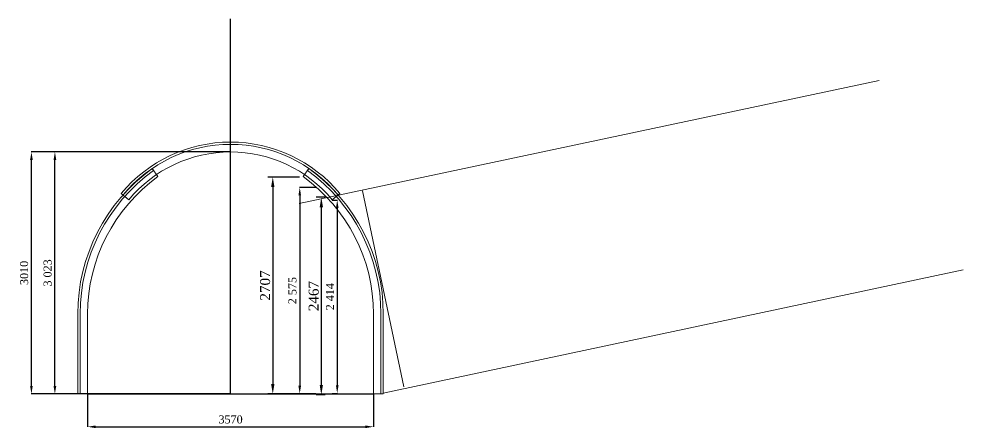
# Model space of a CAD drawing. Header units: millimetres. Extents: x -46762 to 217101, y -107409 to 31524.
# Drawn here: x 58359 to 70152, y 1667 to 6777 of the extents above; entities that cross this region are included whole.
import ezdxf

# ---------------------------------------------------------------- set-up
doc = ezdxf.new("R2010")
doc.units = ezdxf.units.MM
doc.styles.get("Standard").update_dxf_attribs({"font": 'TIMES.TTF'})
doc.dimstyles.new('ISO-25', dxfattribs={"dimscale": 50, "dimtxt": 2.5, "dimasz": 2.5, "dimexe": 1.25, "dimexo": 0.625, "dimtad": 1, "dimdec": 0, "dimtxsty": 'Standard', "dimcen": 2.5, "dimadec": 0, "dimazin": 0, "dimtfac": 1, "dimtdec": 0, "dimtmove": 0, "dimatfit": 3, "dimfxl": 1, "dimarcsym": 0})
doc.dimstyles.get("Standard").update_dxf_attribs({"dimtxt": 0.18, "dimasz": 0.18, "dimexe": 0.18, "dimexo": 0.0625, "dimgap": 0.09, "dimtad": 0, "dimtih": 1, "dimtoh": 1, "dimdec": 4, "dimzin": 0, "dimdsep": 46, "dimtxsty": 'Standard', "dimcen": 0.09, "dimadec": 0, "dimazin": 0, "dimtfac": 1, "dimtdec": 4, "dimtofl": 0, "dimtmove": 0, "dimatfit": 3, "dimfxl": 1, "dimtolj": 1, "dimtzin": 0, "dimarcsym": 0})

# ---------------------------------------------------------------- blocks, each defined once
blk = doc.blocks.new('*D224')
at = {"color": 0, "lineweight": -2}
for p, q in [((61002, 5116), (58808, 5116)), ((58809, 2194), (58809, 5016)), ((61002, 2094), (58808, 2094))]:
    blk.add_line(p, q, dxfattribs=at)
at = {"color": 0, "lineweight": 13}
for points in [[(58792, 5016), (58826, 5016), (58809, 5116)], [(58792, 2194), (58826, 2194), (58809, 2094)]]:
    blk.add_solid(points, dxfattribs=at)
at = {"layer": 'Defpoints', "color": 0, "lineweight": 13}
for p in [(58809, 5116), (61003, 5116), (61003, 2094)]:
    blk.add_point(p, dxfattribs=at)
at = {"color": 0, "insert": (58718, 3605), "char_height": 100, "attachment_point": 5, "rotation": 90}
blk.add_mtext('\\A1;3\xa0023', dxfattribs=at)
blk = doc.blocks.new('*D225')
at = {"color": 0, "lineweight": -2}
for p, q in [((59218, 2093), (59218, 1683)), ((62788, 2093), (62788, 1683)), ((59318, 1684), (62688, 1684))]:
    blk.add_line(p, q, dxfattribs=at)
at = {"color": 0, "lineweight": 13}
for points in [[(59318, 1700), (59318, 1667), (59218, 1684)], [(62688, 1700), (62688, 1667), (62788, 1684)]]:
    blk.add_solid(points, dxfattribs=at)
at = {"layer": 'Defpoints', "color": 0, "lineweight": 13}
for p in [(59218, 2094), (62788, 2094), (62788, 1684)]:
    blk.add_point(p, dxfattribs=at)
at = {"color": 0, "insert": (61003, 1775), "char_height": 100, "attachment_point": 5}
blk.add_mtext('\\A1;3570', dxfattribs=at)
blk = doc.blocks.new('*D226')
at = {"color": 0, "lineweight": -2}
for p, q in [((61001, 5116), (58514, 5116)), ((58516, 2194), (58516, 5016)), ((61002, 2094), (58514, 2094))]:
    blk.add_line(p, q, dxfattribs=at)
at = {"color": 0, "lineweight": 13}
for points in [[(58499, 5016), (58532, 5016), (58516, 5116)], [(58499, 2194), (58532, 2194), (58516, 2094)]]:
    blk.add_solid(points, dxfattribs=at)
at = {"layer": 'Defpoints', "color": 0, "lineweight": 13}
for p in [(58516, 5116), (61002, 5116), (61003, 2094)]:
    blk.add_point(p, dxfattribs=at)
at = {"color": 0, "insert": (58425, 3605), "char_height": 100, "attachment_point": 5, "rotation": 90}
blk.add_mtext('\\A1;3010', dxfattribs=at)
blk = doc.blocks.new('*D227')
at = {"color": 0, "lineweight": -2}
for p, q in [((62069, 4672), (61865, 4672)), ((61867, 4572), (61867, 2197)), ((62069, 2097), (61865, 2097))]:
    blk.add_line(p, q, dxfattribs=at)
at = {"color": 0, "lineweight": 13}
for points in [[(61850, 4572), (61883, 4572), (61867, 4672)], [(61850, 2197), (61883, 2197), (61867, 2097)]]:
    blk.add_solid(points, dxfattribs=at)
at = {"layer": 'Defpoints', "color": 0, "lineweight": 13}
for p in [(62070, 4672), (61867, 2097), (62070, 2097)]:
    blk.add_point(p, dxfattribs=at)
at = {"color": 0, "insert": (61776, 3384), "char_height": 100, "attachment_point": 5, "rotation": 90}
blk.add_mtext('\\A1;2\xa0575', dxfattribs=at)
blk = doc.blocks.new('*D228')
at = {"color": 0, "lineweight": -2}
for p, q in [((62273, 4515), (62337, 4515)), ((62335, 4415), (62335, 2201)), ((62273, 2101), (62337, 2101))]:
    blk.add_line(p, q, dxfattribs=at)
at = {"color": 0, "lineweight": 13}
for points in [[(62319, 4415), (62352, 4415), (62335, 4515)], [(62319, 2201), (62352, 2201), (62335, 2101)]]:
    blk.add_solid(points, dxfattribs=at)
at = {"layer": 'Defpoints', "color": 0, "lineweight": 13}
for p in [(62272, 4515), (62272, 2101), (62335, 2101)]:
    blk.add_point(p, dxfattribs=at)
at = {"color": 0, "insert": (62245, 3308), "char_height": 100, "attachment_point": 5, "rotation": 90}
blk.add_mtext('\\A1;2\xa0414', dxfattribs=at)
blk = doc.blocks.new('*D229')
at = {"color": 0, "lineweight": -2}
for p, q in [((62183, 4550), (62074, 4550)), ((62136, 4425), (62136, 2207)), ((62183, 2082), (62074, 2082))]:
    blk.add_line(p, q, dxfattribs=at)
at = {"color": 0, "lineweight": 13}
for points in [[(62116, 4425), (62157, 4425), (62136, 4550)], [(62116, 2207), (62157, 2207), (62136, 2082)]]:
    blk.add_solid(points, dxfattribs=at)
at = {"layer": 'Defpoints', "color": 0, "lineweight": 13}
for p in [(62214, 4550), (62136, 2082), (62214, 2082)]:
    blk.add_point(p, dxfattribs=at)
at = {"color": 0, "lineweight": 13, "insert": (62041, 3316), "char_height": 125, "attachment_point": 5, "rotation": 90}
blk.add_mtext('2467', dxfattribs=at)
blk = doc.blocks.new('*D230')
at = {"color": 0, "lineweight": -2}
for p, q in [((61865, 4802), (61467, 4802)), ((61530, 4677), (61530, 2219)), ((61865, 2094), (61467, 2094))]:
    blk.add_line(p, q, dxfattribs=at)
at = {"color": 0, "lineweight": 13}
for points in [[(61509, 4677), (61551, 4677), (61530, 4802)], [(61509, 2219), (61551, 2219), (61530, 2094)]]:
    blk.add_solid(points, dxfattribs=at)
at = {"layer": 'Defpoints', "color": 0, "lineweight": 13}
for p in [(61896, 4802), (61530, 2094), (61896, 2094)]:
    blk.add_point(p, dxfattribs=at)
at = {"color": 0, "lineweight": 13, "insert": (61435, 3448), "char_height": 125, "attachment_point": 5, "rotation": 90}
blk.add_mtext('2707', dxfattribs=at)

msp = doc.modelspace()

# ---------------------------------------------------------------- linework, layer by layer
at = {"color": 1}
for p, q in [((61002.53, 2093.51), (61002.53, 6777.05)), ((59217.53, 2093.51), (62787.53, 2093.51))]:
    msp.add_line(p, q, dxfattribs=at)
at = {"color": 7, "lineweight": 13}
for p, q in [((61860.95, 4469.8), (69105.28, 6009.63)), ((63168.83, 2182.62), (62649.05, 4627.99)), ((62907.85, 2104.69), (70152.18, 3644.52))]:
    msp.add_line(p, q, dxfattribs=at)
at = {"color": 1, "lineweight": 15}
for p, q in [((60096.52, 4807.2), (60024.76, 4907.09)), ((61908.54, 4807.2), (61980.3, 4907.09)), ((59732.1, 4518.94), (59637.4, 4597.43)), ((62272.96, 4518.94), (62367.66, 4597.43)), ((59094.53, 3093.51), (59094.53, 2093.51)), ((59123.53, 3093.51), (59123.53, 2093.51)), ((59217.53, 2093.51), (59217.53, 3093.51)), ((62787.53, 2093.51), (62787.53, 3093.51)), ((62881.53, 3093.51), (62881.53, 2093.51)), ((62910.53, 3093.51), (62910.53, 2093.51)), ((59094.53, 2093.51), (59217.53, 2093.51)), ((62910.53, 2093.51), (62787.53, 2093.51))]:
    msp.add_line(p, q, dxfattribs=at)
for centre, radius, start, end in [((61002.53, 3466.08), 1773, 39.65, 140.35), ((61002.53, 3466.08), 1744, 39.65, 140.35), ((61002.53, 3466.08), 1650, 39.65, 140.35), ((61327.53, 3093.51), 2233, 125.69116, 180), ((61327.53, 3093.51), 2204, 125.69116, 180), ((60677.53, 3093.51), 2204, 0, 54.30884), ((60677.53, 3093.51), 2233, 0, 54.30884), ((61327.53, 3093.51), 2110, 125.69116, 180), ((60677.53, 3093.51), 2110, 0, 54.30884)]:
    msp.add_arc(centre, radius, start, end, dxfattribs=at)

# ---------------------------------------------------------------- dimensions: what is measured, and where the dimension line sits
at = {"color": 7}
dim = msp.add_linear_dim(base=(58515.54, 5116.08), p1=(61002.53, 2093.51), p2=(61001.91, 5116.08), angle=90, text='3010', dimstyle='Standard', override={"dimtxt": 100, "dimasz": 100, "dimexe": 1.25, "dimexo": 0.625, "dimgap": 40, "dimtad": 1, "dimtih": 0, "dimtoh": 0, "dimdec": 0, "dimzin": 8, "dimlunit": 6, "dimcen": 2.5, "dimtdec": 0, "dimtofl": 1, "dimtvp": 0}, dxfattribs=at)
dim.commit()
dim.dimension.update_dxf_attribs({"geometry": '*D226', "text_midpoint": (58424.68, 3604.8)})
at = {"color": 1}
dim = msp.add_linear_dim(base=(58808.88, 5116.08), p1=(61002.53, 2093.51), p2=(61002.53, 5116.08), angle=90, dimstyle='Standard', override={"dimtxt": 100, "dimasz": 100, "dimexe": 1.25, "dimexo": 0.625, "dimgap": 40, "dimtad": 1, "dimtih": 0, "dimtoh": 0, "dimdec": 0, "dimzin": 8, "dimlunit": 6, "dimcen": 2.5, "dimtdec": 0, "dimtofl": 1, "dimtvp": 0}, dxfattribs=at)
dim.commit()
dim.dimension.update_dxf_attribs({"geometry": '*D224', "text_midpoint": (58718.01, 3604.8)})
at = {"color": 7, "lineweight": 13}
for base, p1, p2, picture, middle in [((61529.71, 2094.31), (61896.09, 4801.66), (61896.09, 2094.31), '*D230', (61434.69, 3447.99)), ((62136.35, 2082.3), (62214.43, 4549.54), (62214.43, 2082.3), '*D229', (62041.34, 3315.92))]:
    dim = msp.add_linear_dim(base=base, p1=p1, p2=p2, angle=90, dimstyle='ISO-25', dxfattribs=at)
    dim.commit()
    dim.dimension.update_dxf_attribs({"geometry": picture, "text_midpoint": middle})
at = {"color": 220}
for base, p1, p2, picture, middle in [((61866.68, 2097.07), (62069.81, 4671.87), (62069.81, 2097.07), '*D227', (61775.67, 3384.47)), ((62335.39, 2101.48), (62272.24, 4515.36), (62272.24, 2101.48), '*D228', (62245.36, 3308.42))]:
    dim = msp.add_linear_dim(base=base, p1=p1, p2=p2, angle=90, dimstyle='Standard', override={"dimtxt": 100, "dimasz": 100, "dimexe": 1.25, "dimexo": 0.625, "dimgap": 40, "dimtad": 1, "dimtih": 0, "dimtoh": 0, "dimdec": 0, "dimzin": 8, "dimlunit": 6, "dimcen": 2.5, "dimadec": 1, "dimtdec": 0, "dimtofl": 1, "dimfxl": 1.25, "dimtvp": 0}, dxfattribs=at)
    dim.commit()
    dim.dimension.update_dxf_attribs({"geometry": picture, "text_midpoint": middle})
at = {"color": 7}
dim = msp.add_linear_dim(base=(62787.53, 1683.75), p1=(59217.53, 2093.51), p2=(62787.53, 2093.51), text='3570', dimstyle='Standard', override={"dimtxt": 100, "dimasz": 100, "dimexe": 1.25, "dimexo": 0.625, "dimgap": 40, "dimtad": 1, "dimtih": 0, "dimtoh": 0, "dimdec": 0, "dimzin": 8, "dimlunit": 6, "dimcen": 2.5, "dimtdec": 0, "dimtofl": 1, "dimtvp": 0}, dxfattribs=at)
dim.commit()
dim.dimension.update_dxf_attribs({"geometry": '*D225', "text_midpoint": (61002.53, 1774.76)})

doc.saveas('drawing.dxf')
